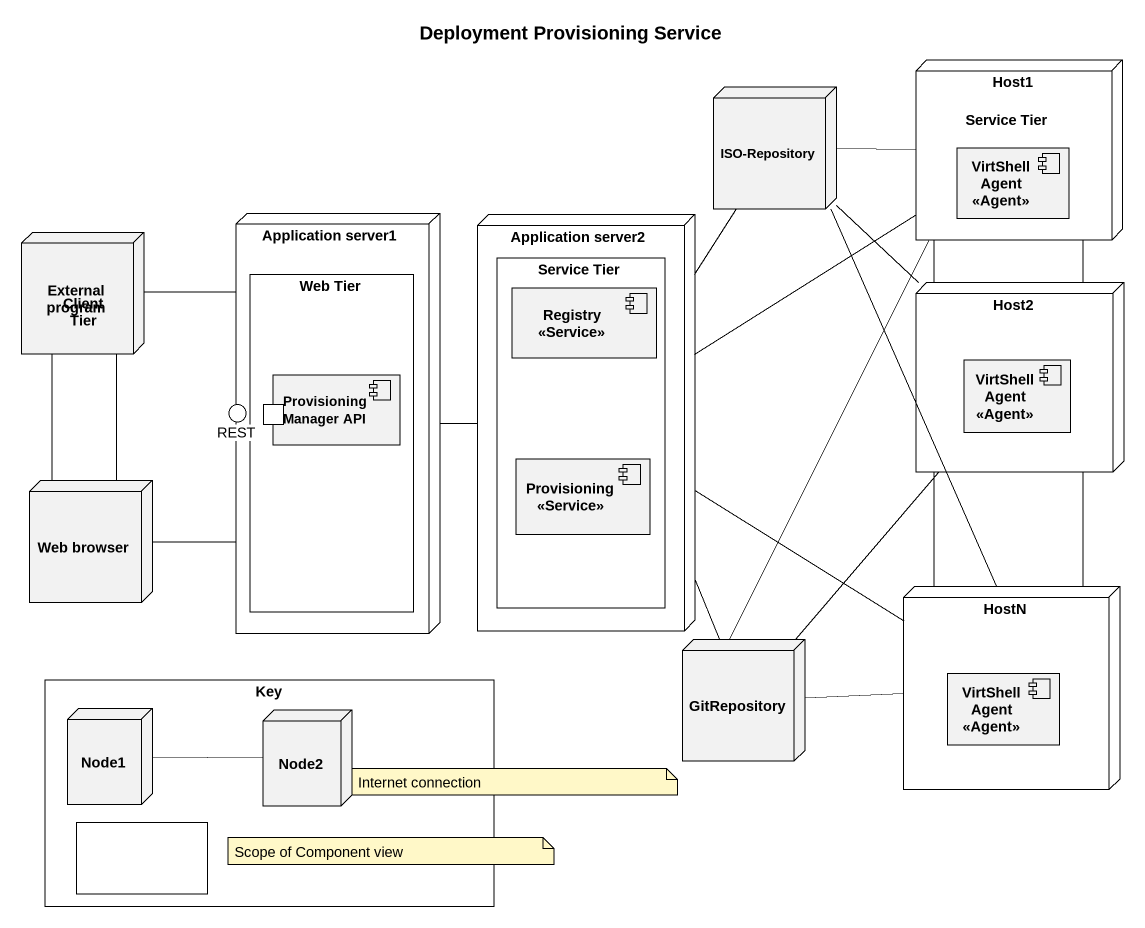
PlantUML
@startuml
title Deployment Provisioning Service
node Host1 {
  component "VirtShellAgent <<Agent>>" as VirtShellAgent_Agent
}
node "ISO-Repository" as ISO_Repository
rectangle "Service Tier" as Service_Tier
node "External program" as External_program
node "Application server1" as Application_server1 {
  rectangle "Web Tier" as Web_Tier {
    component "Provisioning Manager API" as Provisioning_Manager_API {
      port " " as port1
    }
  }
}
node "Application server2" as Application_server2 {
  rectangle "Service Tier" as Service_Tier_2 {
    component "Registry <<Service>>" as Registry_Service
    component "Provisioning <<Service>>" as Provisioning_Service
  }
}
rectangle "Client Tier" as Client_Tier
node Host2 {
  component "VirtShellAgent <<Agent>>" as VirtShellAgent_Agent_2
}
() REST
node "Web browser" as Web_browser
node HostN {
  component "VirtShellAgent <<Agent>>" as VirtShellAgent_Agent_3
}
node GitRepository
rectangle Key {
  node Node1
  node Node2
  rectangle " " as rectangle1
}
ISO_Repository -right- Host1
ISO_Repository -- Host2
ISO_Repository -- HostN
External_program -right- Application_server1
Application_server1 -right- Application_server2
Application_server2 -up- Host1
Application_server2 -up- Host1
Application_server2 -up- ISO_Repository
Application_server2 -- HostN
Application_server2 -- GitRepository
Web_browser -right- Application_server1
GitRepository -up- Host1
GitRepository -up- Host2
GitRepository -right- HostN
Node1 -right- Node2
note as N1
  Internet connection
end note
note as N2
  Scope of Component view
end note
@enduml
